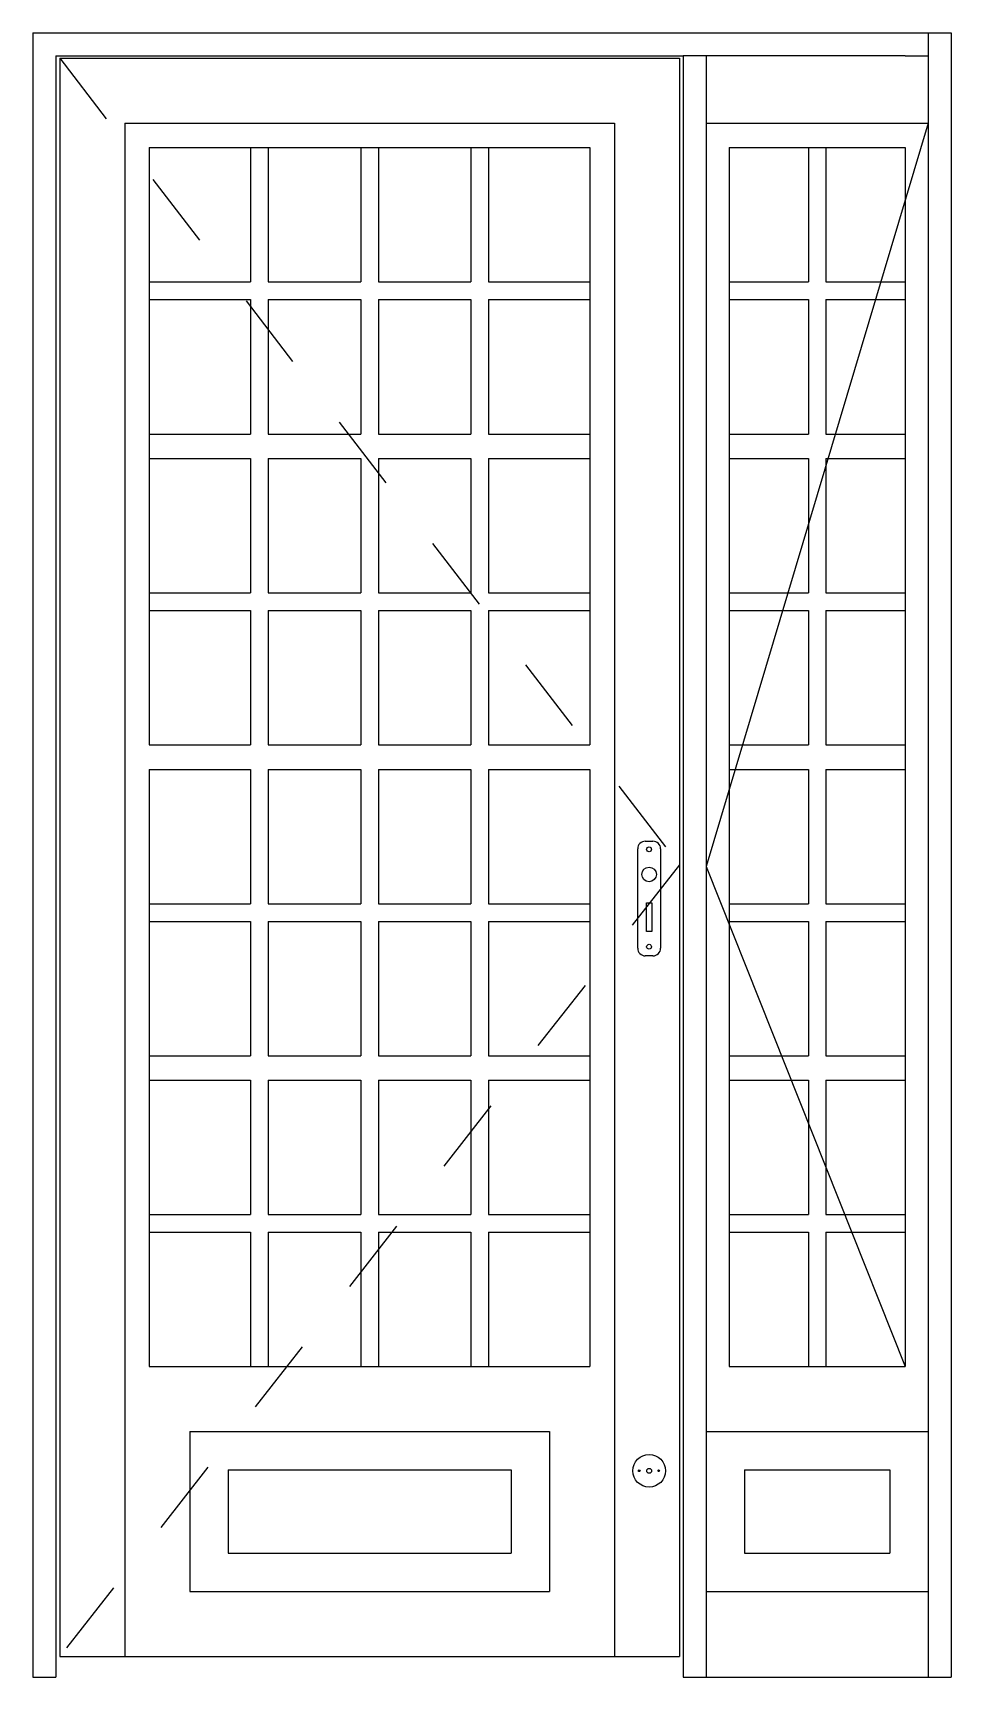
# Model space of a CAD drawing. Header units: millimetres. Extents: x -3.2 to -2, y 1316.2 to 1318.35.
import ezdxf

# ---------------------------------------------------------------- set-up
doc = ezdxf.new("R2010")
doc.units = ezdxf.units.MM
doc.header["$LTSCALE"] = 0.5
doc.linetypes.add('DASHED2', pattern=[9.525, 6.35, -3.175])
doc.linetypes.add('HIDDEN2', pattern=[0.1875, 0.125, -0.0625])
doc.layers.add('Gravia_Portas', color=1, linetype='Continuous')
doc.layers.add('Gravia_Portas_hidden2', color=1, linetype='HIDDEN2')

msp = doc.modelspace()

# ---------------------------------------------------------------- linework, layer by layer
at = {"layer": 'Gravia_Portas', "color": 2}
for p, q in [((-3.2039, 1318.3524), (-3.2039, 1316.2024)), ((-3.2039, 1318.3524), (-2.0039, 1318.3524)), ((-2.0039, 1318.3524), (-2.0039, 1316.2024))]:
    msp.add_line(p, q, dxfattribs=at)
at = {"layer": 'Gravia_Portas'}
for p, q in [((-2.0339, 1318.3524), (-2.0339, 1316.2024)), ((-3.1739, 1318.3224), (-2.3539, 1318.3224)), ((-3.1739, 1318.3224), (-3.1739, 1316.2024)), ((-3.1689, 1318.3194), (-2.3589, 1318.3194)), ((-3.1689, 1318.3194), (-3.1689, 1316.2294)), ((-2.3589, 1318.3194), (-2.3589, 1316.2294)), ((-2.0639, 1318.3224), (-2.3539, 1318.3224)), ((-2.3539, 1318.3224), (-2.3539, 1316.2024)), ((-2.3539, 1318.3224), (-2.3539, 1316.2024)), ((-2.3239, 1318.3224), (-2.3239, 1316.2024)), ((-2.0639, 1318.3224), (-2.0339, 1318.3224)), ((-3.0839, 1318.2344), (-2.4439, 1318.2344)), ((-3.0839, 1318.2344), (-2.4439, 1318.2344)), ((-3.0839, 1318.2344), (-3.0839, 1316.2294)), ((-3.0839, 1318.2344), (-3.0839, 1316.3144)), ((-2.4439, 1318.2344), (-2.4439, 1316.2294)), ((-2.4439, 1318.2344), (-2.4439, 1316.3144)), ((-2.3239, 1318.2344), (-2.0339, 1318.2344)), ((-3.0519, 1318.2024), (-2.4759, 1318.2024)), ((-3.0519, 1318.2024), (-3.0519, 1317.4214)), ((-2.9194, 1318.2024), (-2.9194, 1318.0267)), ((-2.8964, 1318.2024), (-2.8964, 1318.0267)), ((-2.7754, 1318.2024), (-2.7754, 1318.0267)), ((-2.7524, 1318.2024), (-2.7524, 1318.0267)), ((-2.6314, 1318.2024), (-2.6314, 1318.0267)), ((-2.6084, 1318.2024), (-2.6084, 1318.0267)), ((-2.4759, 1318.2024), (-2.4759, 1317.4214)), ((-2.2939, 1318.2024), (-2.0639, 1318.2024)), ((-2.2939, 1318.2024), (-2.2939, 1316.6084)), ((-2.1904, 1318.2024), (-2.1904, 1318.0267)), ((-2.1674, 1318.2024), (-2.1674, 1318.0267)), ((-2.0639, 1318.2024), (-2.0639, 1316.6084)), ((-3.0519, 1318.0267), (-2.9194, 1318.0267)), ((-2.8964, 1318.0267), (-2.7754, 1318.0267)), ((-2.7524, 1318.0267), (-2.6314, 1318.0267)), ((-2.6084, 1318.0267), (-2.4759, 1318.0267)), ((-2.2939, 1318.0267), (-2.1904, 1318.0267)), ((-2.1674, 1318.0267), (-2.0639, 1318.0267)), ((-3.0519, 1318.0037), (-2.9265, 1318.0037)), ((-2.9265, 1318.0037), (-2.9194, 1318.0037)), ((-2.9194, 1318.0037), (-2.9194, 1317.8279)), ((-2.8964, 1318.0037), (-2.7754, 1318.0037)), ((-2.8964, 1318.0037), (-2.8964, 1317.8279)), ((-2.7754, 1318.0037), (-2.7754, 1317.8279)), ((-2.7524, 1318.0037), (-2.6314, 1318.0037)), ((-2.7524, 1318.0037), (-2.7524, 1317.8279)), ((-2.6314, 1318.0037), (-2.6314, 1317.8279)), ((-2.6084, 1318.0037), (-2.4759, 1318.0037)), ((-2.6084, 1318.0037), (-2.6084, 1317.8279)), ((-2.2939, 1318.0037), (-2.1904, 1318.0037)), ((-2.1904, 1318.0037), (-2.1904, 1317.8279)), ((-2.1674, 1318.0037), (-2.0639, 1318.0037)), ((-2.1674, 1318.0037), (-2.1674, 1317.8279)), ((-3.0519, 1317.8279), (-2.9194, 1317.8279)), ((-2.8964, 1317.8279), (-2.7754, 1317.8279)), ((-2.7524, 1317.8279), (-2.6314, 1317.8279)), ((-2.6084, 1317.8279), (-2.4759, 1317.8279)), ((-2.2939, 1317.8279), (-2.1904, 1317.8279)), ((-2.1674, 1317.8279), (-2.0639, 1317.8279)), ((-3.0519, 1317.7959), (-2.9194, 1317.7959)), ((-2.9194, 1317.7959), (-2.9194, 1317.6202)), ((-2.8964, 1317.7959), (-2.7754, 1317.7959)), ((-2.8964, 1317.7959), (-2.8964, 1317.6202)), ((-2.7754, 1317.7959), (-2.7754, 1317.6202)), ((-2.7524, 1317.7959), (-2.6314, 1317.7959)), ((-2.7524, 1317.7959), (-2.7524, 1317.6202)), ((-2.6314, 1317.7959), (-2.6314, 1317.6202)), ((-2.6084, 1317.7959), (-2.4759, 1317.7959)), ((-2.6084, 1317.7959), (-2.6084, 1317.6202)), ((-2.2939, 1317.7959), (-2.1904, 1317.7959)), ((-2.1904, 1317.7959), (-2.1904, 1317.6202)), ((-2.1674, 1317.7959), (-2.0639, 1317.7959)), ((-2.1674, 1317.7959), (-2.1674, 1317.6202)), ((-3.0519, 1317.6202), (-2.9194, 1317.6202)), ((-2.8964, 1317.6202), (-2.7754, 1317.6202)), ((-2.7524, 1317.6202), (-2.6314, 1317.6202)), ((-2.6084, 1317.6202), (-2.4759, 1317.6202)), ((-2.2939, 1317.6202), (-2.1904, 1317.6202)), ((-2.1674, 1317.6202), (-2.0639, 1317.6202)), ((-3.0519, 1317.5972), (-2.9194, 1317.5972)), ((-2.9194, 1317.5972), (-2.9194, 1317.4214)), ((-2.8964, 1317.5972), (-2.7754, 1317.5972)), ((-2.8964, 1317.5972), (-2.8964, 1317.4214)), ((-2.7754, 1317.5972), (-2.7754, 1317.4214)), ((-2.7524, 1317.5972), (-2.6314, 1317.5972)), ((-2.7524, 1317.5972), (-2.7524, 1317.4214)), ((-2.6314, 1317.5972), (-2.6314, 1317.4214)), ((-2.6084, 1317.5972), (-2.4759, 1317.5972)), ((-2.6084, 1317.5972), (-2.6084, 1317.4214)), ((-2.2939, 1317.5972), (-2.1904, 1317.5972)), ((-2.1904, 1317.5972), (-2.1904, 1317.4214)), ((-2.1674, 1317.5972), (-2.0639, 1317.5972)), ((-2.1674, 1317.5972), (-2.1674, 1317.4214)), ((-3.0519, 1317.4214), (-2.9194, 1317.4214)), ((-3.0519, 1317.4214), (-2.9194, 1317.4214)), ((-3.0519, 1317.4214), (-2.9194, 1317.4214)), ((-2.8964, 1317.4214), (-2.7754, 1317.4214)), ((-2.8964, 1317.4214), (-2.7754, 1317.4214)), ((-2.8964, 1317.4214), (-2.7754, 1317.4214)), ((-2.7524, 1317.4214), (-2.6314, 1317.4214)), ((-2.7524, 1317.4214), (-2.6314, 1317.4214)), ((-2.7524, 1317.4214), (-2.6314, 1317.4214)), ((-2.6084, 1317.4214), (-2.4759, 1317.4214)), ((-2.6084, 1317.4214), (-2.4759, 1317.4214)), ((-2.6084, 1317.4214), (-2.4759, 1317.4214)), ((-2.2939, 1317.4214), (-2.1904, 1317.4214)), ((-2.1674, 1317.4214), (-2.0639, 1317.4214)), ((-3.0519, 1317.3894), (-2.9194, 1317.3894)), ((-3.0519, 1317.3894), (-2.9194, 1317.3894)), ((-3.0519, 1317.3894), (-3.0519, 1316.6084)), ((-2.9194, 1317.3894), (-2.9194, 1317.2137)), ((-2.8964, 1317.3894), (-2.7754, 1317.3894)), ((-2.8964, 1317.3894), (-2.7754, 1317.3894)), ((-2.8964, 1317.3894), (-2.8964, 1317.2137)), ((-2.7754, 1317.3894), (-2.7754, 1317.2137)), ((-2.7524, 1317.3894), (-2.6314, 1317.3894)), ((-2.7524, 1317.3894), (-2.6314, 1317.3894)), ((-2.7524, 1317.3894), (-2.7524, 1317.2137)), ((-2.6314, 1317.3894), (-2.6314, 1317.2137)), ((-2.6084, 1317.3894), (-2.4759, 1317.3894)), ((-2.6084, 1317.3894), (-2.4759, 1317.3894)), ((-2.6084, 1317.3894), (-2.6084, 1317.2137)), ((-2.4759, 1317.3894), (-2.4759, 1316.6084)), ((-2.2939, 1317.3894), (-2.1904, 1317.3894)), ((-2.1904, 1317.3894), (-2.1904, 1317.2137)), ((-2.1674, 1317.3894), (-2.0639, 1317.3894)), ((-2.1674, 1317.3894), (-2.1674, 1317.2137)), ((-2.4135, 1317.1555), (-2.4135, 1317.2855)), ((-2.4035, 1317.2955), (-2.3935, 1317.2955)), ((-2.3835, 1317.2855), (-2.3835, 1317.1555)), ((-3.0519, 1317.2137), (-2.9194, 1317.2137)), ((-2.8964, 1317.2137), (-2.7754, 1317.2137)), ((-2.7524, 1317.2137), (-2.6314, 1317.2137)), ((-2.6084, 1317.2137), (-2.4759, 1317.2137)), ((-2.4019, 1317.2148), (-2.3951, 1317.2148)), ((-2.4019, 1317.1773), (-2.4019, 1317.2148)), ((-2.4019, 1317.2148), (-2.3951, 1317.2148)), ((-2.4019, 1317.1773), (-2.4019, 1317.2148)), ((-2.3951, 1317.2148), (-2.3951, 1317.1773)), ((-2.3951, 1317.2148), (-2.3951, 1317.1773)), ((-2.2939, 1317.2137), (-2.1904, 1317.2137)), ((-2.1674, 1317.2137), (-2.0639, 1317.2137)), ((-3.0519, 1317.1907), (-2.9194, 1317.1907)), ((-2.9194, 1317.1907), (-2.9194, 1317.0149)), ((-2.8964, 1317.1907), (-2.7754, 1317.1907)), ((-2.8964, 1317.1907), (-2.8964, 1317.0149)), ((-2.7754, 1317.1907), (-2.7754, 1317.0149)), ((-2.7524, 1317.1907), (-2.6314, 1317.1907)), ((-2.7524, 1317.1907), (-2.7524, 1317.0149)), ((-2.6314, 1317.1907), (-2.6314, 1317.0149)), ((-2.6084, 1317.1907), (-2.4759, 1317.1907)), ((-2.6084, 1317.1907), (-2.6084, 1317.0149)), ((-2.3951, 1317.1773), (-2.4019, 1317.1773)), ((-2.3951, 1317.1773), (-2.4019, 1317.1773)), ((-2.2939, 1317.1907), (-2.1904, 1317.1907)), ((-2.1904, 1317.1907), (-2.1904, 1317.0149)), ((-2.1674, 1317.1907), (-2.0639, 1317.1907)), ((-2.1674, 1317.1907), (-2.1674, 1317.0149)), ((-2.3935, 1317.1455), (-2.4035, 1317.1455)), ((-3.0519, 1317.0149), (-2.9194, 1317.0149)), ((-2.8964, 1317.0149), (-2.7754, 1317.0149)), ((-2.7524, 1317.0149), (-2.6314, 1317.0149)), ((-2.6084, 1317.0149), (-2.4759, 1317.0149)), ((-2.2939, 1317.0149), (-2.1904, 1317.0149)), ((-2.1674, 1317.0149), (-2.0639, 1317.0149)), ((-3.0519, 1316.9829), (-2.9194, 1316.9829)), ((-2.9194, 1316.9829), (-2.9194, 1316.8072)), ((-2.8964, 1316.9829), (-2.8964, 1316.8072)), ((-2.8964, 1316.9829), (-2.7754, 1316.9829)), ((-2.7754, 1316.9829), (-2.7754, 1316.8072)), ((-2.7524, 1316.9829), (-2.7524, 1316.8072)), ((-2.7524, 1316.9829), (-2.6314, 1316.9829)), ((-2.6314, 1316.9829), (-2.6314, 1316.8072)), ((-2.6084, 1316.9829), (-2.6084, 1316.8072)), ((-2.6084, 1316.9829), (-2.4759, 1316.9829)), ((-2.2939, 1316.9829), (-2.1904, 1316.9829)), ((-2.1904, 1316.9829), (-2.1904, 1316.8072)), ((-2.1674, 1316.9829), (-2.0639, 1316.9829)), ((-2.1674, 1316.9829), (-2.1674, 1316.8072)), ((-3.0519, 1316.8072), (-2.9194, 1316.8072)), ((-2.8964, 1316.8072), (-2.7754, 1316.8072)), ((-2.7524, 1316.8072), (-2.6314, 1316.8072)), ((-2.6084, 1316.8072), (-2.4759, 1316.8072)), ((-2.2939, 1316.8072), (-2.1904, 1316.8072)), ((-2.1674, 1316.8072), (-2.0639, 1316.8072)), ((-3.0519, 1316.7842), (-2.9194, 1316.7842)), ((-2.9194, 1316.7842), (-2.9194, 1316.6084)), ((-2.8964, 1316.7842), (-2.8964, 1316.6084)), ((-2.8964, 1316.7842), (-2.7754, 1316.7842)), ((-2.7754, 1316.7842), (-2.7754, 1316.6084)), ((-2.7524, 1316.7842), (-2.7524, 1316.6084)), ((-2.7524, 1316.7842), (-2.6314, 1316.7842)), ((-2.6314, 1316.7842), (-2.6314, 1316.6084)), ((-2.6084, 1316.7842), (-2.6084, 1316.6084)), ((-2.6084, 1316.7842), (-2.4759, 1316.7842)), ((-2.2939, 1316.7842), (-2.1904, 1316.7842)), ((-2.1904, 1316.7842), (-2.1904, 1316.6084)), ((-2.1674, 1316.7842), (-2.0639, 1316.7842)), ((-2.1674, 1316.7842), (-2.1674, 1316.6084)), ((-3.0519, 1316.6084), (-2.4759, 1316.6084)), ((-3.0519, 1316.6084), (-2.4759, 1316.6084)), ((-2.7654, 1316.6084), (-2.7624, 1316.6084)), ((-2.2939, 1316.6084), (-2.0639, 1316.6084)), ((-2.2939, 1316.6084), (-2.0639, 1316.6084)), ((-2.1804, 1316.6084), (-2.1774, 1316.6084)), ((-2.9989, 1316.5234), (-2.9989, 1316.3144)), ((-2.9989, 1316.5234), (-2.5289, 1316.5234)), ((-2.5289, 1316.5234), (-2.5289, 1316.3144)), ((-2.3239, 1316.5234), (-2.0339, 1316.5234)), ((-2.9489, 1316.4734), (-2.9489, 1316.3644)), ((-2.9489, 1316.4734), (-2.5789, 1316.4734)), ((-2.5789, 1316.4734), (-2.5789, 1316.3644)), ((-2.2739, 1316.4734), (-2.0839, 1316.4734)), ((-2.2739, 1316.4734), (-2.2739, 1316.3644)), ((-2.0839, 1316.4734), (-2.0839, 1316.3644)), ((-2.9489, 1316.3644), (-2.5789, 1316.3644)), ((-2.2739, 1316.3644), (-2.0839, 1316.3644)), ((-2.9989, 1316.3144), (-2.5289, 1316.3144)), ((-2.3239, 1316.3144), (-2.0339, 1316.3144)), ((-3.1689, 1316.2294), (-2.3589, 1316.2294)), ((-3.2039, 1316.2024), (-3.1739, 1316.2024)), ((-3.2039, 1316.2024), (-3.2039, 1316.2024)), ((-3.2039, 1316.2024), (-3.1739, 1316.2024)), ((-2.3539, 1316.2024), (-2.3239, 1316.2024)), ((-2.3539, 1316.2024), (-2.0339, 1316.2024)), ((-2.0339, 1316.2024), (-2.0039, 1316.2024)), ((-2.0339, 1316.2024), (-2.0039, 1316.2024))]:
    msp.add_line(p, q, dxfattribs=at)
at = {"layer": 'Gravia_Portas', "linetype": 'DASHED2'}
for p, q in [((-2.0339, 1318.2344), (-2.3239, 1317.2624)), ((-2.3239, 1317.2624), (-2.0639, 1316.6084))]:
    msp.add_line(p, q, dxfattribs=at)
at = {"layer": 'Gravia_Portas'}
for centre, radius in [((-2.3986, 1317.2849), 0.00318), ((-2.3986, 1317.2849), 0.00318), ((-2.3985, 1317.252), 0.00955), ((-2.3985, 1317.252), 0.00955), ((-2.3986, 1317.1575), 0.00318), ((-2.3986, 1317.1575), 0.00318), ((-2.3985, 1316.4722), 0.0213), ((-2.4115, 1316.4722), 0.00107), ((-2.3985, 1316.4722), 0.00318), ((-2.3861, 1316.4722), 0.00107)]:
    msp.add_circle(centre, radius, dxfattribs=at)
for centre, start, end in [((-2.4035, 1317.2855), 90, 180), ((-2.3935, 1317.2855), 0, 90), ((-2.4035, 1317.1555), 180, 270), ((-2.3935, 1317.1555), 270, 0)]:
    msp.add_arc(centre, 0.01, start, end, dxfattribs=at)
at = {"layer": 'Gravia_Portas_hidden2'}
for p, q in [((-3.1689, 1318.3194), (-2.3589, 1317.2644)), ((-2.3589, 1317.2644), (-3.1689, 1316.2294))]:
    msp.add_line(p, q, dxfattribs=at)

doc.saveas('drawing.dxf')
